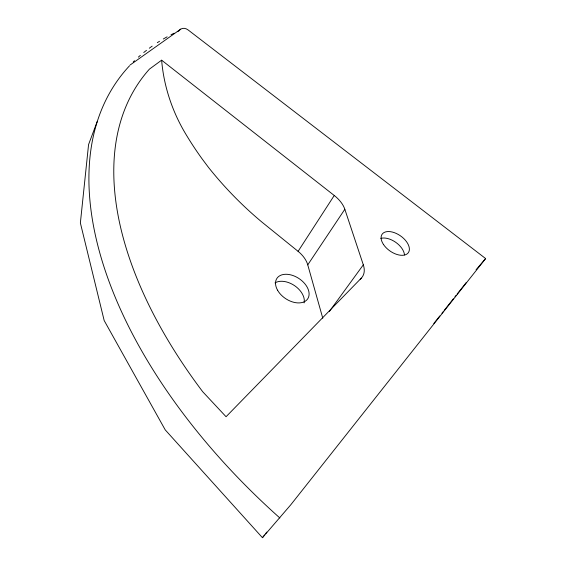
<?xml version="1.0" encoding="UTF-8"?>
<svg xmlns="http://www.w3.org/2000/svg" width="566" height="566" viewBox="0 0 566 566"><rect width="100%" height="100%" fill="white"/><g stroke="black" fill="none" stroke-linecap="round" stroke-linejoin="round"><path stroke-width="0.85" d="M97.288 121.343L88.572 144.549L80.372 222.947L104.172 320.526L165.215 429.863L262.447 537.7L264.584 534.877M322.776 318.212L307.755 264.853A24.14 15.416 32.4 0 0 298.098 251.346L334.244 195.482L161.628 60.18L149.431 69.123A419.731 233.871 38.4 0 0 202.706 391.722L226.06 416.725L361.257 278.168A27.147 16.626 34.1 0 0 363.315 264.831L344.835 209.271A25.619 15.013 31.9 0 0 334.244 195.482M307.755 264.853L344.835 209.271M329.412 311.434L363.315 264.831M360.217 279.583L361.257 278.168M179.436 30.246A9.169 7.018 67.3 0 1 188.124 29.948L485.628 258.563L290.74 504.837L262.447 537.7M265.73 533.448L266.819 532.075M433.825 323.476L439.789 315.955M441.954 313.217L443.037 311.852M444.119 310.486L453.331 298.855M454.951 296.803L456.033 295.438M457.116 294.072L466.327 282.441M476.084 269.72L485.628 258.563M130.123 64.998L180.703 29.149M298.098 251.346L262.03 222.183A400.013 373.864 -82.9 0 1 208.507 167.423L202.31 159.145A327.587 303.942 78.5 0 1 185.287 133.258A145.42 120.487 63.1 0 1 161.628 60.18M380.791 238.406A15.933 9.24 35.1 0 1 395.655 242.262A15.933 9.24 35.1 0 1 404.478 254.926M279.852 517.982A441.374 249.302 38.7 0 1 129.572 65.748M133.251 61.956A441.374 249.302 38.7 0 1 134.51 60.725M138.373 57.116A441.374 249.302 38.7 0 1 140.354 55.369M143.736 52.532A441.374 249.302 38.7 0 1 146.495 50.339M149.311 48.209A441.374 249.302 38.7 0 1 152.169 46.143M157.291 42.691A441.374 249.302 38.7 0 1 159.527 41.276M163.298 38.997A441.374 249.302 38.7 0 1 167.126 36.825M171.01 34.759A441.374 249.302 38.7 0 1 174.151 33.189M177.321 31.675A441.374 249.302 38.7 0 1 178.913 30.946M275.019 282.894A18.345 12.084 33.6 0 1 294.695 285.738A18.345 12.084 33.6 0 1 304.119 302.888M383.415 244.392A16.046 9.212 35 0 0 407.902 253.214A16.046 9.212 35 0 0 394.389 232.676A16.046 9.212 35 0 0 383.415 244.392M277.552 290.202A18.494 12.063 33.5 0 0 306.63 300.129A18.494 12.063 33.5 0 0 292.742 275.458A18.494 12.063 33.5 0 0 277.552 290.202"/></g></svg>
